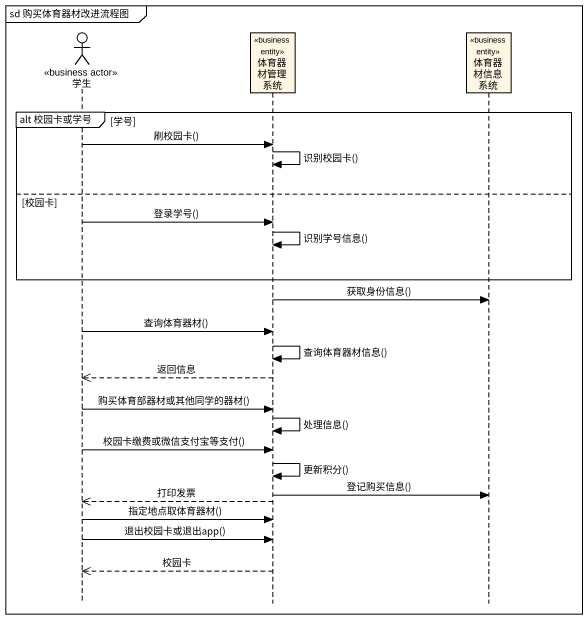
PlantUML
@startuml
mainframe sd 购买体育器材改进流程图
hide footbox
actor 学生 <<business actor>>
participant 体育器材管理系统 <<business entity>>
participant 体育器材信息系统 <<business entity>>

group alt 校园卡或学号 [学号]
  学生 -> 体育器材管理系统 : 刷校园卡()
  体育器材管理系统 -> 体育器材管理系统 : 识别校园卡()
else 校园卡
  学生 -> 体育器材管理系统 : 登录学号()
  体育器材管理系统 -> 体育器材管理系统 : 识别学号信息()
end
体育器材管理系统 -> 体育器材信息系统 : 获取身份信息()
学生 -> 体育器材管理系统 : 查询体育器材()
体育器材管理系统 -> 体育器材管理系统 : 查询体育器材信息()
体育器材管理系统 -->> 学生 : 返回信息
学生 -> 体育器材管理系统 : 购买体育部器材或其他同学的器材()
体育器材管理系统 -> 体育器材管理系统 : 处理信息()
学生 -> 体育器材管理系统 : 校园卡缴费或微信支付宝等支付()
体育器材管理系统 -> 体育器材管理系统 : 更新积分()
体育器材管理系统 -> 体育器材信息系统 : 登记购买信息()
体育器材管理系统 -->> 学生 : 打印发票
学生 -> 体育器材管理系统 : 指定地点取体育器材()
学生 -> 体育器材管理系统 : 退出校园卡或退出app()
体育器材管理系统 -->> 学生 : 校园卡
@enduml
